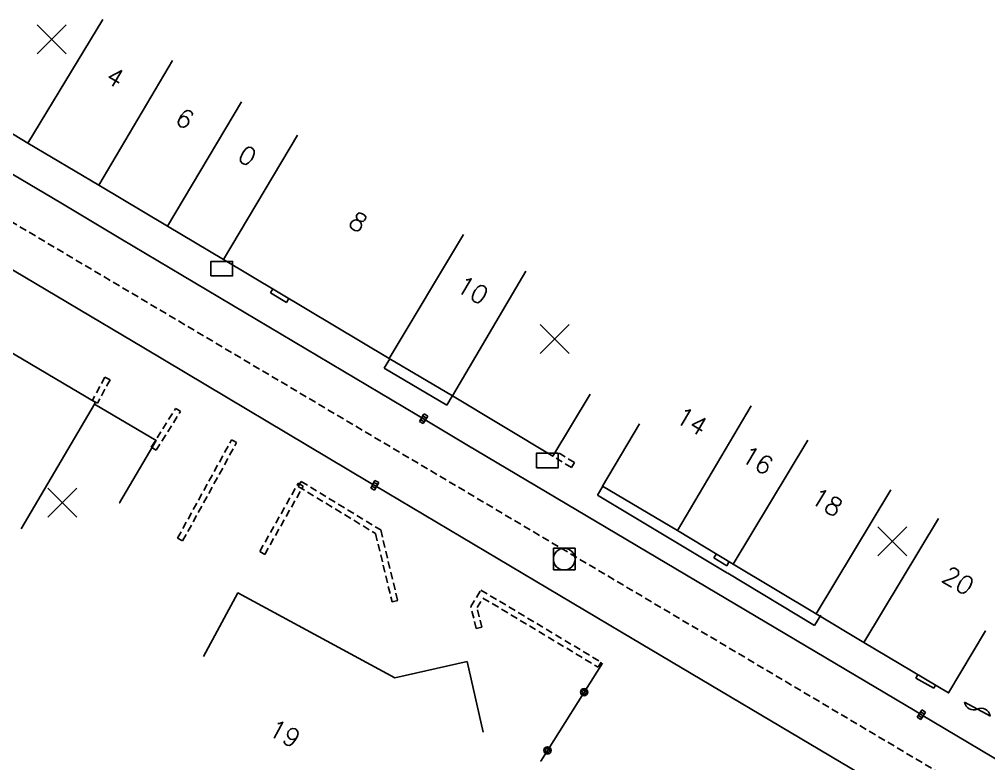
# Model space of a CAD drawing. Header units: millimetres. Extents: x 114000 to 119599, y 120000 to 124063.
# Drawn here: x 114792.5 to 114859.5, y 120358.7 to 120410.2 of the extents above; entities that cross this region are included whole.
import ezdxf
from ezdxf.enums import TextEntityAlignment as Align

# ---------------------------------------------------------------- set-up
doc = ezdxf.new("R2010")
doc.units = ezdxf.units.MM
doc.linetypes.add('DASHED', pattern=[0.75, 0.5, -0.25])
doc.layers.get('0').update_dxf_attribs({"linetype": 'CONTINUOUS'})
for name, color, linetype in [('W0001', 6, 'DASHED'), ('W0008', 7, 'CONTINUOUS'), ('W0100', 7, 'CONTINUOUS'), ('W0105', 7, 'CONTINUOUS'), ('W0112', 1, 'DASHED'), ('W0310', 3, 'CONTINUOUS'), ('W0322', 7, 'CONTINUOUS'), ('W0400', 7, 'CONTINUOUS'), ('W0420', 7, 'CONTINUOUS'), ('W0991', 7, 'CONTINUOUS'), ('W1102', 7, 'CONTINUOUS'), ('W1471', 7, 'CONTINUOUS')]:
    doc.layers.add(name, color=color, linetype=linetype)
doc.styles.get("Standard").update_dxf_attribs({"font": 'romans.shx', "width": 0.85})

# ---------------------------------------------------------------- blocks, each defined once
blk = doc.blocks.new('t991o')
at = {"color": 0, "linetype": 'Continuous'}
for p, q in [((-1, 1), (1, -1)), ((-1, -1), (1, 1))]:
    blk.add_line(p, q, dxfattribs=at)
blk = doc.blocks.new('T1471')
at = {"color": 0, "linetype": 'Continuous', "flags": 128}
blk.add_lwpolyline([(-0.75, -0.5), (-0.75, 0.5), (0.75, 0.5), (0.75, -0.5), (-0.75, -0.5)], dxfattribs=at)
blk = doc.blocks.new('T400')
for p, q in [((-0.15, 0.3), (0.15, 0.3)), ((-0.15, -0.25), (-0.15, 0.3)), ((-0.15, 0.15), (0.15, 0.15)), ((-0.15, 0), (0.15, 0)), ((0.15, 0.3), (0.15, -0.25)), ((-0.15, -0.15), (0.15, -0.15)), ((-0.15, -0.25), (-0.15, -0.3)), ((-0.15, -0.3), (0.15, -0.3)), ((0.15, -0.3), (0.15, -0.25))]:
    blk.add_line(p, q)
blk = doc.blocks.new('T420')
for p, q in [((0.75, 0.75), (-0.75, 0.75)), ((-0.75, 0.75), (-0.75, -0.75)), ((0.75, 0.75), (0.75, -0.75)), ((0.75, -0.75), (-0.75, -0.75))]:
    blk.add_line(p, q)
blk.add_ellipse((0, 0), major_axis=(-0.53, 0.53), ratio=1, start_param=3.926991, end_param=10.210176)
blk = doc.blocks.new('t322o')
at = {"color": 0, "linetype": 'Continuous'}
for radius in [0.25, 0.15]:
    blk.add_circle((0, 0), radius, dxfattribs=at)
blk = doc.blocks.new('t310o')
at = {"color": 0, "linetype": 'Continuous'}
for centre, start, end in [((-0.5, 0.375), 216.8699, 323.1304), ((0.5, -0.375), 36.8699, 143.1303)]:
    blk.add_arc(centre, 0.625, start, end, dxfattribs=at)

msp = doc.modelspace()

# ---------------------------------------------------------------- linework, layer by layer
at = {"layer": 'W0001'}
msp.add_lwpolyline([(114775.802, 120405.787), (114906.242, 120328.29), (114924.054, 120318.803)], dxfattribs=at)
at = {"layer": 'W0008'}
for points in [[(114777.176, 120408.277), (114782.376, 120405.193), (114784.317, 120404.019), (114795.394, 120397.472), (114799.538, 120395.001), (114820.002, 120382.838), (114820.461, 120382.557), (114823.457, 120380.759), (114854.416, 120362.371), (114854.851, 120362.105), (114875.981, 120349.554), (114907.833, 120330.657), (114907.927, 120330.649)], [(114774.428, 120403.297), (114780.684, 120399.588), (114781.728, 120398.987), (114801.135, 120387.465), (114816.718, 120378.151), (114817.088, 120377.954), (114834.126, 120367.815), (114851.288, 120357.634), (114851.655, 120357.39), (114874.028, 120344.109), (114885.809, 120337.098), (114886.092, 120336.92), (114909.086, 120323.236), (114921.485, 120315.867), (114922.085, 120315.523), (114926.023, 120322.083), (114925.428, 120322.439), (114910.927, 120331.146), (114907.928, 120330.648)]]:
    msp.add_lwpolyline(points, dxfattribs=at)
at = {"layer": 'W0100'}
msp.add_line((114824.567, 120360.896), (114823.468, 120365.774), dxfattribs=at)
for points in [[(114789.206, 120403.974), (114793.109, 120401.606), (114798.031, 120398.697), (114802.758, 120395.87), (114806.647, 120393.563), (114818.077, 120386.721), (114822.461, 120384.141), (114829.383, 120379.971), (114831.963, 120384.254), (114831.963, 120384.254), (114831.963, 120384.254), (114831.963, 120384.254), (114831.963, 120384.254), (114831.963, 120384.254), (114831.963, 120384.254), (114831.963, 120384.254), (114831.963, 120384.254), (114831.963, 120384.254), (114831.963, 120384.254), (114831.963, 120384.254), (114831.963, 120384.254), (114831.963, 120384.254), (114831.963, 120384.254), (114831.963, 120384.254), (114831.963, 120384.254), (114831.963, 120384.254), (114831.963, 120384.254), (114831.963, 120384.254), (114831.963, 120384.254), (114831.963, 120384.254), (114831.963, 120384.254), (114831.963, 120384.254), (114831.963, 120384.254), (114831.963, 120384.254), (114831.963, 120384.254), (114831.963, 120384.254), (114831.963, 120384.254), (114831.963, 120384.254), (114831.963, 120384.254), (114831.963, 120384.254), (114831.963, 120384.254), (114831.963, 120384.254), (114831.963, 120384.254), (114831.963, 120384.254), (114831.963, 120384.254), (114831.963, 120384.254), (114831.963, 120384.254), (114831.963, 120384.254), (114831.963, 120384.254), (114831.963, 120384.254), (114831.963, 120384.254), (114831.963, 120384.254), (114831.963, 120384.254), (114831.963, 120384.254), (114831.963, 120384.254), (114831.963, 120384.254), (114831.963, 120384.254), (114831.963, 120384.254), (114831.963, 120384.254), (114831.963, 120384.254), (114831.963, 120384.254), (114831.963, 120384.254), (114831.963, 120384.254), (114831.963, 120384.254), (114831.963, 120384.254), (114831.963, 120384.254), (114831.963, 120384.254), (114831.963, 120384.254), (114831.963, 120384.254), (114831.963, 120384.254), (114831.963, 120384.254), (114831.963, 120384.254), (114831.963, 120384.254), (114831.963, 120384.254), (114831.963, 120384.254), (114831.963, 120384.254), (114831.963, 120384.254), (114831.963, 120384.254), (114831.963, 120384.254), (114831.963, 120384.254), (114831.963, 120384.254), (114831.963, 120384.254), (114831.963, 120384.254), (114831.963, 120384.254), (114831.963, 120384.254), (114831.963, 120384.254), (114831.963, 120384.254), (114831.963, 120384.254), (114831.963, 120384.254), (114831.963, 120384.254), (114831.963, 120384.254), (114831.963, 120384.254), (114831.963, 120384.254), (114831.963, 120384.254), (114831.963, 120384.254), (114831.963, 120384.254), (114831.963, 120384.254), (114831.963, 120384.254), (114831.963, 120384.254), (114831.963, 120384.254), (114831.963, 120384.254), (114831.963, 120384.254), (114831.963, 120384.254), (114831.963, 120384.254), (114831.963, 120384.254), (114831.963, 120384.254), (114831.963, 120384.254), (114831.963, 120384.254), (114831.963, 120384.254), (114831.963, 120384.254), (114831.963, 120384.254), (114831.963, 120384.254), (114831.963, 120384.254), (114831.963, 120384.254), (114831.963, 120384.254), (114831.963, 120384.254), (114831.963, 120384.254), (114831.963, 120384.254), (114831.963, 120384.254)], [(114791.083, 120387.655), (114797.775, 120383.706), (114797.73, 120383.57), (114801.995, 120381.051), (114799.452, 120376.746), (114799.452, 120376.746), (114799.452, 120376.746), (114799.452, 120376.746), (114799.452, 120376.746), (114799.452, 120376.746), (114799.452, 120376.746), (114799.452, 120376.746), (114799.452, 120376.746), (114799.452, 120376.746), (114799.452, 120376.746), (114799.452, 120376.746), (114799.452, 120376.746), (114799.452, 120376.746), (114799.452, 120376.746), (114799.452, 120376.746), (114799.452, 120376.746), (114799.452, 120376.746), (114799.452, 120376.746), (114799.452, 120376.746), (114799.452, 120376.746), (114799.452, 120376.746), (114799.452, 120376.746), (114799.452, 120376.746), (114799.452, 120376.746), (114799.452, 120376.746), (114799.452, 120376.746), (114799.452, 120376.746), (114799.452, 120376.746), (114799.452, 120376.746), (114799.452, 120376.746), (114799.452, 120376.746), (114799.452, 120376.746), (114799.452, 120376.746), (114799.452, 120376.746), (114799.452, 120376.746), (114799.452, 120376.746), (114799.452, 120376.746), (114799.452, 120376.746), (114799.452, 120376.746), (114799.452, 120376.746), (114799.452, 120376.746), (114799.452, 120376.746), (114799.452, 120376.746), (114799.452, 120376.746), (114799.452, 120376.746), (114799.452, 120376.746), (114799.452, 120376.746), (114799.452, 120376.746), (114799.452, 120376.746), (114799.452, 120376.746), (114799.452, 120376.746), (114799.452, 120376.746), (114799.452, 120376.746), (114799.452, 120376.746), (114799.452, 120376.746), (114799.452, 120376.746), (114799.452, 120376.746), (114799.452, 120376.746), (114799.452, 120376.746), (114799.452, 120376.746), (114799.452, 120376.746), (114799.452, 120376.746), (114799.452, 120376.746), (114799.452, 120376.746), (114799.452, 120376.746), (114799.452, 120376.746), (114799.452, 120376.746), (114799.452, 120376.746), (114799.452, 120376.746), (114799.452, 120376.746), (114799.452, 120376.746), (114799.452, 120376.746), (114799.452, 120376.746), (114799.452, 120376.746), (114799.452, 120376.746), (114799.452, 120376.746), (114799.452, 120376.746), (114799.452, 120376.746), (114799.452, 120376.746), (114799.452, 120376.746), (114799.452, 120376.746), (114799.452, 120376.746), (114799.452, 120376.746), (114799.452, 120376.746), (114799.452, 120376.746), (114799.452, 120376.746), (114799.452, 120376.746), (114799.452, 120376.746), (114799.452, 120376.746), (114799.452, 120376.746), (114799.452, 120376.746), (114799.452, 120376.746), (114799.452, 120376.746), (114799.452, 120376.746), (114799.452, 120376.746), (114799.452, 120376.746), (114799.452, 120376.746), (114799.452, 120376.746), (114799.452, 120376.746), (114799.452, 120376.746), (114799.452, 120376.746), (114799.452, 120376.746), (114799.452, 120376.746), (114799.452, 120376.746), (114799.452, 120376.746), (114799.452, 120376.746), (114799.452, 120376.746), (114799.452, 120376.746), (114799.452, 120376.746), (114799.452, 120376.746), (114799.452, 120376.746)], [(114835.372, 120382.206), (114832.824, 120377.904), (114837.995, 120374.841), (114841.856, 120372.52), (114847.592, 120369.079), (114850.879, 120367.102), (114856.725, 120363.614), (114859.287, 120367.908), (114859.287, 120367.908), (114859.287, 120367.908), (114859.287, 120367.908), (114859.287, 120367.908), (114859.287, 120367.908), (114859.287, 120367.908), (114859.287, 120367.908), (114859.287, 120367.908), (114859.287, 120367.908), (114859.287, 120367.908), (114859.287, 120367.908), (114859.287, 120367.908), (114859.287, 120367.908), (114859.287, 120367.908), (114859.287, 120367.908), (114859.287, 120367.908), (114859.287, 120367.908), (114859.287, 120367.908), (114859.287, 120367.908), (114859.287, 120367.908), (114859.287, 120367.908), (114859.287, 120367.908), (114859.287, 120367.908), (114859.287, 120367.908), (114859.287, 120367.908), (114859.287, 120367.908), (114859.287, 120367.908), (114859.287, 120367.908), (114859.287, 120367.908), (114859.287, 120367.908), (114859.287, 120367.908), (114859.287, 120367.908), (114859.287, 120367.908), (114859.287, 120367.908), (114859.287, 120367.908), (114859.287, 120367.908), (114859.287, 120367.908), (114859.287, 120367.908), (114859.287, 120367.908), (114859.287, 120367.908), (114859.287, 120367.908), (114859.287, 120367.908), (114859.287, 120367.908), (114859.287, 120367.908), (114859.287, 120367.908), (114859.287, 120367.908), (114859.287, 120367.908), (114859.287, 120367.908), (114859.287, 120367.908), (114859.287, 120367.908), (114859.287, 120367.908), (114859.287, 120367.908), (114859.287, 120367.908), (114859.287, 120367.908), (114859.287, 120367.908), (114859.287, 120367.908), (114859.287, 120367.908), (114859.287, 120367.908), (114859.287, 120367.908), (114859.287, 120367.908), (114859.287, 120367.908), (114859.287, 120367.908), (114859.287, 120367.908), (114859.287, 120367.908), (114859.287, 120367.908), (114859.287, 120367.908), (114859.287, 120367.908), (114859.287, 120367.908), (114859.287, 120367.908), (114859.287, 120367.908), (114859.287, 120367.908), (114859.287, 120367.908), (114859.287, 120367.908), (114859.287, 120367.908), (114859.287, 120367.908), (114859.287, 120367.908), (114859.287, 120367.908), (114859.287, 120367.908), (114859.287, 120367.908), (114859.287, 120367.908), (114859.287, 120367.908), (114859.287, 120367.908), (114859.287, 120367.908), (114859.287, 120367.908), (114859.287, 120367.908), (114859.287, 120367.908), (114859.287, 120367.908), (114859.287, 120367.908), (114859.287, 120367.908), (114859.287, 120367.908), (114859.287, 120367.908), (114859.287, 120367.908), (114859.287, 120367.908), (114859.287, 120367.908), (114859.287, 120367.908), (114859.287, 120367.908), (114859.287, 120367.908), (114859.287, 120367.908), (114859.287, 120367.908), (114859.287, 120367.908), (114859.287, 120367.908), (114859.287, 120367.908), (114859.287, 120367.908), (114859.287, 120367.908), (114859.287, 120367.908), (114859.287, 120367.908), (114859.287, 120367.908), (114859.287, 120367.908), (114859.287, 120367.908), (114859.287, 120367.908), (114859.287, 120367.908), (114859.287, 120367.908)], [(114805.247, 120366.132), (114807.633, 120370.527), (114818.463, 120364.646), (114823.468, 120365.774)]]:
    msp.add_lwpolyline(points, dxfattribs=at)
at = {"layer": 'W0105'}
for p, q in [((114810.051, 120391.525), (114809.892, 120391.259)), ((114810.995, 120390.6), (114809.892, 120391.259)), ((114811.154, 120390.865), (114810.995, 120390.6)), ((114818.12, 120386.695), (114817.738, 120386.057)), ((114817.738, 120386.057), (114822.063, 120383.504)), ((114822.429, 120384.116), (114822.063, 120383.504)), ((114832.846, 120377.891), (114832.477, 120377.267)), ((114841.446, 120371.893), (114832.477, 120377.267)), ((114840.692, 120373.22), (114840.523, 120372.939)), ((114841.401, 120372.401), (114840.523, 120372.939)), ((114841.574, 120372.689), (114841.401, 120372.401)), ((114841.471, 120371.885), (114847.475, 120368.269)), ((114847.894, 120368.977), (114847.475, 120368.269)), ((114854.612, 120364.875), (114854.466, 120364.631)), ((114855.7, 120363.938), (114854.466, 120364.631)), ((114855.827, 120364.15), (114855.7, 120363.938))]:
    msp.add_line(p, q, dxfattribs=at)
at = {"layer": 'W0112'}
for points in [[(114798.443, 120385.443), (114797.575, 120383.826), (114797.751, 120383.732), (114797.751, 120383.732), (114797.751, 120383.732), (114797.751, 120383.732), (114797.751, 120383.732), (114797.751, 120383.732), (114797.751, 120383.732), (114797.751, 120383.732), (114797.751, 120383.732), (114797.751, 120383.732), (114797.751, 120383.732), (114797.751, 120383.732), (114797.751, 120383.732), (114797.751, 120383.732), (114797.751, 120383.732), (114797.751, 120383.732), (114797.751, 120383.732), (114797.751, 120383.732), (114797.751, 120383.732), (114797.751, 120383.732), (114797.751, 120383.732), (114797.751, 120383.732), (114797.751, 120383.732), (114797.751, 120383.732), (114797.751, 120383.732), (114797.751, 120383.732), (114797.751, 120383.732), (114797.751, 120383.732), (114797.751, 120383.732), (114797.751, 120383.732), (114797.751, 120383.732), (114797.751, 120383.732), (114797.751, 120383.732), (114797.751, 120383.732), (114797.751, 120383.732), (114797.751, 120383.732), (114797.751, 120383.732), (114797.751, 120383.732), (114797.751, 120383.732), (114797.751, 120383.732), (114797.751, 120383.732), (114797.751, 120383.732), (114797.751, 120383.732), (114797.751, 120383.732), (114797.751, 120383.732), (114797.751, 120383.732), (114797.751, 120383.732), (114797.751, 120383.732), (114797.751, 120383.732), (114797.751, 120383.732), (114797.751, 120383.732), (114797.751, 120383.732), (114797.751, 120383.732), (114797.751, 120383.732), (114797.751, 120383.732), (114797.751, 120383.732), (114797.751, 120383.732), (114797.751, 120383.732), (114797.751, 120383.732), (114797.751, 120383.732), (114797.751, 120383.732), (114797.751, 120383.732), (114797.751, 120383.732), (114797.751, 120383.732), (114797.751, 120383.732), (114797.751, 120383.732), (114797.751, 120383.732), (114797.751, 120383.732), (114797.751, 120383.732), (114797.751, 120383.732), (114797.751, 120383.732), (114797.751, 120383.732), (114797.751, 120383.732), (114797.751, 120383.732), (114797.751, 120383.732), (114797.751, 120383.732), (114797.751, 120383.732), (114797.751, 120383.732), (114797.751, 120383.732), (114797.751, 120383.732), (114797.751, 120383.732), (114797.751, 120383.732), (114797.751, 120383.732), (114797.751, 120383.732), (114797.751, 120383.732), (114797.751, 120383.732), (114797.751, 120383.732), (114797.751, 120383.732), (114797.751, 120383.732), (114797.751, 120383.732), (114797.751, 120383.732), (114797.751, 120383.732), (114797.751, 120383.732), (114797.751, 120383.732), (114797.751, 120383.732), (114797.751, 120383.732), (114797.751, 120383.732), (114797.751, 120383.732), (114797.751, 120383.732), (114797.751, 120383.732), (114797.751, 120383.732), (114797.751, 120383.732), (114797.751, 120383.732), (114797.751, 120383.732), (114797.751, 120383.732), (114797.751, 120383.732), (114797.751, 120383.732), (114797.751, 120383.732), (114797.751, 120383.732), (114797.751, 120383.732), (114797.751, 120383.732), (114797.751, 120383.732), (114797.751, 120383.732), (114797.751, 120383.732), (114797.751, 120383.732), (114797.751, 120383.732), (114797.751, 120383.732), (114797.751, 120383.732)], [(114798.443, 120385.443), (114798.795, 120385.254), (114797.928, 120383.637), (114797.751, 120383.732), (114797.751, 120383.732), (114797.751, 120383.732), (114797.751, 120383.732), (114797.751, 120383.732), (114797.751, 120383.732), (114797.751, 120383.732), (114797.751, 120383.732), (114797.751, 120383.732), (114797.751, 120383.732), (114797.751, 120383.732), (114797.751, 120383.732), (114797.751, 120383.732), (114797.751, 120383.732), (114797.751, 120383.732), (114797.751, 120383.732), (114797.751, 120383.732), (114797.751, 120383.732), (114797.751, 120383.732), (114797.751, 120383.732), (114797.751, 120383.732), (114797.751, 120383.732), (114797.751, 120383.732), (114797.751, 120383.732), (114797.751, 120383.732), (114797.751, 120383.732), (114797.751, 120383.732), (114797.751, 120383.732), (114797.751, 120383.732), (114797.751, 120383.732), (114797.751, 120383.732), (114797.751, 120383.732), (114797.751, 120383.732), (114797.751, 120383.732), (114797.751, 120383.732), (114797.751, 120383.732), (114797.751, 120383.732), (114797.751, 120383.732), (114797.751, 120383.732), (114797.751, 120383.732), (114797.751, 120383.732), (114797.751, 120383.732), (114797.751, 120383.732), (114797.751, 120383.732), (114797.751, 120383.732), (114797.751, 120383.732), (114797.751, 120383.732), (114797.751, 120383.732), (114797.751, 120383.732), (114797.751, 120383.732), (114797.751, 120383.732), (114797.751, 120383.732), (114797.751, 120383.732), (114797.751, 120383.732), (114797.751, 120383.732), (114797.751, 120383.732), (114797.751, 120383.732), (114797.751, 120383.732), (114797.751, 120383.732), (114797.751, 120383.732), (114797.751, 120383.732), (114797.751, 120383.732), (114797.751, 120383.732), (114797.751, 120383.732), (114797.751, 120383.732), (114797.751, 120383.732), (114797.751, 120383.732), (114797.751, 120383.732), (114797.751, 120383.732), (114797.751, 120383.732), (114797.751, 120383.732), (114797.751, 120383.732), (114797.751, 120383.732), (114797.751, 120383.732), (114797.751, 120383.732), (114797.751, 120383.732), (114797.751, 120383.732), (114797.751, 120383.732), (114797.751, 120383.732), (114797.751, 120383.732), (114797.751, 120383.732), (114797.751, 120383.732), (114797.751, 120383.732), (114797.751, 120383.732), (114797.751, 120383.732), (114797.751, 120383.732), (114797.751, 120383.732), (114797.751, 120383.732), (114797.751, 120383.732), (114797.751, 120383.732), (114797.751, 120383.732), (114797.751, 120383.732), (114797.751, 120383.732), (114797.751, 120383.732), (114797.751, 120383.732), (114797.751, 120383.732), (114797.751, 120383.732), (114797.751, 120383.732), (114797.751, 120383.732), (114797.751, 120383.732), (114797.751, 120383.732), (114797.751, 120383.732), (114797.751, 120383.732), (114797.751, 120383.732), (114797.751, 120383.732), (114797.751, 120383.732), (114797.751, 120383.732), (114797.751, 120383.732), (114797.751, 120383.732), (114797.751, 120383.732), (114797.751, 120383.732), (114797.751, 120383.732), (114797.751, 120383.732), (114797.751, 120383.732), (114797.751, 120383.732), (114797.751, 120383.732), (114797.751, 120383.732)], [(114801.982, 120380.381), (114801.644, 120380.594), (114803.33, 120383.275), (114803.5, 120383.168), (114803.5, 120383.168), (114803.5, 120383.168), (114803.5, 120383.168), (114803.5, 120383.168), (114803.5, 120383.168), (114803.5, 120383.168), (114803.5, 120383.168), (114803.5, 120383.168), (114803.5, 120383.168), (114803.5, 120383.168), (114803.5, 120383.168), (114803.5, 120383.168), (114803.5, 120383.168), (114803.5, 120383.168), (114803.5, 120383.168), (114803.5, 120383.168), (114803.5, 120383.168), (114803.5, 120383.168), (114803.5, 120383.168), (114803.5, 120383.168), (114803.5, 120383.168), (114803.5, 120383.168), (114803.5, 120383.168), (114803.5, 120383.168), (114803.5, 120383.168), (114803.5, 120383.168), (114803.5, 120383.168), (114803.5, 120383.168), (114803.5, 120383.168), (114803.5, 120383.168), (114803.5, 120383.168), (114803.5, 120383.168), (114803.5, 120383.168), (114803.5, 120383.168), (114803.5, 120383.168), (114803.5, 120383.168), (114803.5, 120383.168), (114803.5, 120383.168), (114803.5, 120383.168), (114803.5, 120383.168), (114803.5, 120383.168), (114803.5, 120383.168), (114803.5, 120383.168), (114803.5, 120383.168), (114803.5, 120383.168), (114803.5, 120383.168), (114803.5, 120383.168), (114803.5, 120383.168), (114803.5, 120383.168), (114803.5, 120383.168), (114803.5, 120383.168), (114803.5, 120383.168), (114803.5, 120383.168), (114803.5, 120383.168), (114803.5, 120383.168), (114803.5, 120383.168), (114803.5, 120383.168), (114803.5, 120383.168), (114803.5, 120383.168), (114803.5, 120383.168), (114803.5, 120383.168), (114803.5, 120383.168), (114803.5, 120383.168), (114803.5, 120383.168), (114803.5, 120383.168), (114803.5, 120383.168), (114803.5, 120383.168), (114803.5, 120383.168), (114803.5, 120383.168), (114803.5, 120383.168), (114803.5, 120383.168), (114803.5, 120383.168), (114803.5, 120383.168), (114803.5, 120383.168), (114803.5, 120383.168), (114803.5, 120383.168), (114803.5, 120383.168), (114803.5, 120383.168), (114803.5, 120383.168), (114803.5, 120383.168), (114803.5, 120383.168), (114803.5, 120383.168), (114803.5, 120383.168), (114803.5, 120383.168), (114803.5, 120383.168), (114803.5, 120383.168), (114803.5, 120383.168), (114803.5, 120383.168), (114803.5, 120383.168), (114803.5, 120383.168), (114803.5, 120383.168), (114803.5, 120383.168), (114803.5, 120383.168), (114803.5, 120383.168), (114803.5, 120383.168), (114803.5, 120383.168), (114803.5, 120383.168), (114803.5, 120383.168), (114803.5, 120383.168), (114803.5, 120383.168), (114803.5, 120383.168), (114803.5, 120383.168), (114803.5, 120383.168), (114803.5, 120383.168), (114803.5, 120383.168), (114803.5, 120383.168), (114803.5, 120383.168), (114803.5, 120383.168), (114803.5, 120383.168), (114803.5, 120383.168), (114803.5, 120383.168), (114803.5, 120383.168), (114803.5, 120383.168), (114803.5, 120383.168), (114803.5, 120383.168), (114803.5, 120383.168)], [(114801.982, 120380.381), (114803.669, 120383.062), (114803.5, 120383.168), (114803.5, 120383.168), (114803.5, 120383.168), (114803.5, 120383.168), (114803.5, 120383.168), (114803.5, 120383.168), (114803.5, 120383.168), (114803.5, 120383.168), (114803.5, 120383.168), (114803.5, 120383.168), (114803.5, 120383.168), (114803.5, 120383.168), (114803.5, 120383.168), (114803.5, 120383.168), (114803.5, 120383.168), (114803.5, 120383.168), (114803.5, 120383.168), (114803.5, 120383.168), (114803.5, 120383.168), (114803.5, 120383.168), (114803.5, 120383.168), (114803.5, 120383.168), (114803.5, 120383.168), (114803.5, 120383.168), (114803.5, 120383.168), (114803.5, 120383.168), (114803.5, 120383.168), (114803.5, 120383.168), (114803.5, 120383.168), (114803.5, 120383.168), (114803.5, 120383.168), (114803.5, 120383.168), (114803.5, 120383.168), (114803.5, 120383.168), (114803.5, 120383.168), (114803.5, 120383.168), (114803.5, 120383.168), (114803.5, 120383.168), (114803.5, 120383.168), (114803.5, 120383.168), (114803.5, 120383.168), (114803.5, 120383.168), (114803.5, 120383.168), (114803.5, 120383.168), (114803.5, 120383.168), (114803.5, 120383.168), (114803.5, 120383.168), (114803.5, 120383.168), (114803.5, 120383.168), (114803.5, 120383.168), (114803.5, 120383.168), (114803.5, 120383.168), (114803.5, 120383.168), (114803.5, 120383.168), (114803.5, 120383.168), (114803.5, 120383.168), (114803.5, 120383.168), (114803.5, 120383.168), (114803.5, 120383.168), (114803.5, 120383.168), (114803.5, 120383.168), (114803.5, 120383.168), (114803.5, 120383.168), (114803.5, 120383.168), (114803.5, 120383.168), (114803.5, 120383.168), (114803.5, 120383.168), (114803.5, 120383.168), (114803.5, 120383.168), (114803.5, 120383.168), (114803.5, 120383.168), (114803.5, 120383.168), (114803.5, 120383.168), (114803.5, 120383.168), (114803.5, 120383.168), (114803.5, 120383.168), (114803.5, 120383.168), (114803.5, 120383.168), (114803.5, 120383.168), (114803.5, 120383.168), (114803.5, 120383.168), (114803.5, 120383.168), (114803.5, 120383.168), (114803.5, 120383.168), (114803.5, 120383.168), (114803.5, 120383.168), (114803.5, 120383.168), (114803.5, 120383.168), (114803.5, 120383.168), (114803.5, 120383.168), (114803.5, 120383.168), (114803.5, 120383.168), (114803.5, 120383.168), (114803.5, 120383.168), (114803.5, 120383.168), (114803.5, 120383.168), (114803.5, 120383.168), (114803.5, 120383.168), (114803.5, 120383.168), (114803.5, 120383.168), (114803.5, 120383.168), (114803.5, 120383.168), (114803.5, 120383.168), (114803.5, 120383.168), (114803.5, 120383.168), (114803.5, 120383.168), (114803.5, 120383.168), (114803.5, 120383.168), (114803.5, 120383.168), (114803.5, 120383.168), (114803.5, 120383.168), (114803.5, 120383.168), (114803.5, 120383.168), (114803.5, 120383.168), (114803.5, 120383.168), (114803.5, 120383.168), (114803.5, 120383.168), (114803.5, 120383.168)], [(114803.814, 120374.114), (114803.464, 120374.307), (114807.194, 120381.103), (114807.37, 120381.007), (114807.37, 120381.007), (114807.37, 120381.007), (114807.37, 120381.007), (114807.37, 120381.007), (114807.37, 120381.007), (114807.37, 120381.007), (114807.37, 120381.007), (114807.37, 120381.007), (114807.37, 120381.007), (114807.37, 120381.007), (114807.37, 120381.007), (114807.37, 120381.007), (114807.37, 120381.007), (114807.37, 120381.007), (114807.37, 120381.007), (114807.37, 120381.007), (114807.37, 120381.007), (114807.37, 120381.007), (114807.37, 120381.007), (114807.37, 120381.007), (114807.37, 120381.007), (114807.37, 120381.007), (114807.37, 120381.007), (114807.37, 120381.007), (114807.37, 120381.007), (114807.37, 120381.007), (114807.37, 120381.007), (114807.37, 120381.007), (114807.37, 120381.007), (114807.37, 120381.007), (114807.37, 120381.007), (114807.37, 120381.007), (114807.37, 120381.007), (114807.37, 120381.007), (114807.37, 120381.007), (114807.37, 120381.007), (114807.37, 120381.007), (114807.37, 120381.007), (114807.37, 120381.007), (114807.37, 120381.007), (114807.37, 120381.007), (114807.37, 120381.007), (114807.37, 120381.007), (114807.37, 120381.007), (114807.37, 120381.007), (114807.37, 120381.007), (114807.37, 120381.007), (114807.37, 120381.007), (114807.37, 120381.007), (114807.37, 120381.007), (114807.37, 120381.007), (114807.37, 120381.007), (114807.37, 120381.007), (114807.37, 120381.007), (114807.37, 120381.007), (114807.37, 120381.007), (114807.37, 120381.007), (114807.37, 120381.007), (114807.37, 120381.007), (114807.37, 120381.007), (114807.37, 120381.007), (114807.37, 120381.007), (114807.37, 120381.007), (114807.37, 120381.007), (114807.37, 120381.007), (114807.37, 120381.007), (114807.37, 120381.007), (114807.37, 120381.007), (114807.37, 120381.007), (114807.37, 120381.007), (114807.37, 120381.007), (114807.37, 120381.007), (114807.37, 120381.007), (114807.37, 120381.007), (114807.37, 120381.007), (114807.37, 120381.007), (114807.37, 120381.007), (114807.37, 120381.007), (114807.37, 120381.007), (114807.37, 120381.007), (114807.37, 120381.007), (114807.37, 120381.007), (114807.37, 120381.007), (114807.37, 120381.007), (114807.37, 120381.007), (114807.37, 120381.007), (114807.37, 120381.007), (114807.37, 120381.007), (114807.37, 120381.007), (114807.37, 120381.007), (114807.37, 120381.007), (114807.37, 120381.007), (114807.37, 120381.007), (114807.37, 120381.007), (114807.37, 120381.007), (114807.37, 120381.007), (114807.37, 120381.007), (114807.37, 120381.007), (114807.37, 120381.007), (114807.37, 120381.007), (114807.37, 120381.007), (114807.37, 120381.007), (114807.37, 120381.007), (114807.37, 120381.007), (114807.37, 120381.007), (114807.37, 120381.007), (114807.37, 120381.007), (114807.37, 120381.007), (114807.37, 120381.007), (114807.37, 120381.007), (114807.37, 120381.007), (114807.37, 120381.007), (114807.37, 120381.007), (114807.37, 120381.007), (114807.37, 120381.007), (114807.37, 120381.007)], [(114803.814, 120374.114), (114807.545, 120380.911), (114807.37, 120381.007), (114807.37, 120381.007), (114807.37, 120381.007), (114807.37, 120381.007), (114807.37, 120381.007), (114807.37, 120381.007), (114807.37, 120381.007), (114807.37, 120381.007), (114807.37, 120381.007), (114807.37, 120381.007), (114807.37, 120381.007), (114807.37, 120381.007), (114807.37, 120381.007), (114807.37, 120381.007), (114807.37, 120381.007), (114807.37, 120381.007), (114807.37, 120381.007), (114807.37, 120381.007), (114807.37, 120381.007), (114807.37, 120381.007), (114807.37, 120381.007), (114807.37, 120381.007), (114807.37, 120381.007), (114807.37, 120381.007), (114807.37, 120381.007), (114807.37, 120381.007), (114807.37, 120381.007), (114807.37, 120381.007), (114807.37, 120381.007), (114807.37, 120381.007), (114807.37, 120381.007), (114807.37, 120381.007), (114807.37, 120381.007), (114807.37, 120381.007), (114807.37, 120381.007), (114807.37, 120381.007), (114807.37, 120381.007), (114807.37, 120381.007), (114807.37, 120381.007), (114807.37, 120381.007), (114807.37, 120381.007), (114807.37, 120381.007), (114807.37, 120381.007), (114807.37, 120381.007), (114807.37, 120381.007), (114807.37, 120381.007), (114807.37, 120381.007), (114807.37, 120381.007), (114807.37, 120381.007), (114807.37, 120381.007), (114807.37, 120381.007), (114807.37, 120381.007), (114807.37, 120381.007), (114807.37, 120381.007), (114807.37, 120381.007), (114807.37, 120381.007), (114807.37, 120381.007), (114807.37, 120381.007), (114807.37, 120381.007), (114807.37, 120381.007), (114807.37, 120381.007), (114807.37, 120381.007), (114807.37, 120381.007), (114807.37, 120381.007), (114807.37, 120381.007), (114807.37, 120381.007), (114807.37, 120381.007), (114807.37, 120381.007), (114807.37, 120381.007), (114807.37, 120381.007), (114807.37, 120381.007), (114807.37, 120381.007), (114807.37, 120381.007), (114807.37, 120381.007), (114807.37, 120381.007), (114807.37, 120381.007), (114807.37, 120381.007), (114807.37, 120381.007), (114807.37, 120381.007), (114807.37, 120381.007), (114807.37, 120381.007), (114807.37, 120381.007), (114807.37, 120381.007), (114807.37, 120381.007), (114807.37, 120381.007), (114807.37, 120381.007), (114807.37, 120381.007), (114807.37, 120381.007), (114807.37, 120381.007), (114807.37, 120381.007), (114807.37, 120381.007), (114807.37, 120381.007), (114807.37, 120381.007), (114807.37, 120381.007), (114807.37, 120381.007), (114807.37, 120381.007), (114807.37, 120381.007), (114807.37, 120381.007), (114807.37, 120381.007), (114807.37, 120381.007), (114807.37, 120381.007), (114807.37, 120381.007), (114807.37, 120381.007), (114807.37, 120381.007), (114807.37, 120381.007), (114807.37, 120381.007), (114807.37, 120381.007), (114807.37, 120381.007), (114807.37, 120381.007), (114807.37, 120381.007), (114807.37, 120381.007), (114807.37, 120381.007), (114807.37, 120381.007), (114807.37, 120381.007), (114807.37, 120381.007), (114807.37, 120381.007), (114807.37, 120381.007), (114807.37, 120381.007)], [(114830.675, 120379.184), (114830.883, 120379.525), (114829.593, 120380.312), (114829.385, 120379.971), (114829.385, 120379.971), (114829.385, 120379.971), (114829.385, 120379.971), (114829.385, 120379.971), (114829.385, 120379.971), (114829.385, 120379.971), (114829.385, 120379.971), (114829.385, 120379.971), (114829.385, 120379.971), (114829.385, 120379.971), (114829.385, 120379.971), (114829.385, 120379.971), (114829.385, 120379.971), (114829.385, 120379.971), (114829.385, 120379.971), (114829.385, 120379.971), (114829.385, 120379.971), (114829.385, 120379.971), (114829.385, 120379.971), (114829.385, 120379.971), (114829.385, 120379.971), (114829.385, 120379.971), (114829.385, 120379.971), (114829.385, 120379.971), (114829.385, 120379.971), (114829.385, 120379.971), (114829.385, 120379.971), (114829.385, 120379.971), (114829.385, 120379.971), (114829.385, 120379.971), (114829.385, 120379.971), (114829.385, 120379.971), (114829.385, 120379.971), (114829.385, 120379.971), (114829.385, 120379.971), (114829.385, 120379.971), (114829.385, 120379.971), (114829.385, 120379.971), (114829.385, 120379.971), (114829.385, 120379.971), (114829.385, 120379.971), (114829.385, 120379.971), (114829.385, 120379.971), (114829.385, 120379.971), (114829.385, 120379.971), (114829.385, 120379.971), (114829.385, 120379.971), (114829.385, 120379.971), (114829.385, 120379.971), (114829.385, 120379.971), (114829.385, 120379.971), (114829.385, 120379.971), (114829.385, 120379.971), (114829.385, 120379.971), (114829.385, 120379.971), (114829.385, 120379.971), (114829.385, 120379.971), (114829.385, 120379.971), (114829.385, 120379.971), (114829.385, 120379.971), (114829.385, 120379.971), (114829.385, 120379.971), (114829.385, 120379.971), (114829.385, 120379.971), (114829.385, 120379.971), (114829.385, 120379.971), (114829.385, 120379.971), (114829.385, 120379.971), (114829.385, 120379.971), (114829.385, 120379.971), (114829.385, 120379.971), (114829.385, 120379.971), (114829.385, 120379.971), (114829.385, 120379.971), (114829.385, 120379.971), (114829.385, 120379.971), (114829.385, 120379.971), (114829.385, 120379.971), (114829.385, 120379.971), (114829.385, 120379.971), (114829.385, 120379.971), (114829.385, 120379.971), (114829.385, 120379.971), (114829.385, 120379.971), (114829.385, 120379.971), (114829.385, 120379.971), (114829.385, 120379.971), (114829.385, 120379.971), (114829.385, 120379.971), (114829.385, 120379.971), (114829.385, 120379.971), (114829.385, 120379.971), (114829.385, 120379.971), (114829.385, 120379.971), (114829.385, 120379.971), (114829.385, 120379.971), (114829.385, 120379.971), (114829.385, 120379.971), (114829.385, 120379.971), (114829.385, 120379.971), (114829.385, 120379.971), (114829.385, 120379.971), (114829.385, 120379.971), (114829.385, 120379.971), (114829.385, 120379.971), (114829.385, 120379.971), (114829.385, 120379.971), (114829.385, 120379.971), (114829.385, 120379.971), (114829.385, 120379.971), (114829.385, 120379.971), (114829.385, 120379.971), (114829.385, 120379.971), (114829.385, 120379.971), (114829.385, 120379.971), (114829.385, 120379.971)], [(114830.675, 120379.184), (114829.385, 120379.971), (114829.385, 120379.971), (114829.385, 120379.971), (114829.385, 120379.971), (114829.385, 120379.971), (114829.385, 120379.971), (114829.385, 120379.971), (114829.385, 120379.971), (114829.385, 120379.971), (114829.385, 120379.971), (114829.385, 120379.971), (114829.385, 120379.971), (114829.385, 120379.971), (114829.385, 120379.971), (114829.385, 120379.971), (114829.385, 120379.971), (114829.385, 120379.971), (114829.385, 120379.971), (114829.385, 120379.971), (114829.385, 120379.971), (114829.385, 120379.971), (114829.385, 120379.971), (114829.385, 120379.971), (114829.385, 120379.971), (114829.385, 120379.971), (114829.385, 120379.971), (114829.385, 120379.971), (114829.385, 120379.971), (114829.385, 120379.971), (114829.385, 120379.971), (114829.385, 120379.971), (114829.385, 120379.971), (114829.385, 120379.971), (114829.385, 120379.971), (114829.385, 120379.971), (114829.385, 120379.971), (114829.385, 120379.971), (114829.385, 120379.971), (114829.385, 120379.971), (114829.385, 120379.971), (114829.385, 120379.971), (114829.385, 120379.971), (114829.385, 120379.971), (114829.385, 120379.971), (114829.385, 120379.971), (114829.385, 120379.971), (114829.385, 120379.971), (114829.385, 120379.971), (114829.385, 120379.971), (114829.385, 120379.971), (114829.385, 120379.971), (114829.385, 120379.971), (114829.385, 120379.971), (114829.385, 120379.971), (114829.385, 120379.971), (114829.385, 120379.971), (114829.385, 120379.971), (114829.385, 120379.971), (114829.385, 120379.971), (114829.385, 120379.971), (114829.385, 120379.971), (114829.385, 120379.971), (114829.385, 120379.971), (114829.385, 120379.971), (114829.385, 120379.971), (114829.385, 120379.971), (114829.385, 120379.971), (114829.385, 120379.971), (114829.385, 120379.971), (114829.385, 120379.971), (114829.385, 120379.971), (114829.385, 120379.971), (114829.385, 120379.971), (114829.385, 120379.971), (114829.385, 120379.971), (114829.385, 120379.971), (114829.385, 120379.971), (114829.385, 120379.971), (114829.385, 120379.971), (114829.385, 120379.971), (114829.385, 120379.971), (114829.385, 120379.971), (114829.385, 120379.971), (114829.385, 120379.971), (114829.385, 120379.971), (114829.385, 120379.971), (114829.385, 120379.971), (114829.385, 120379.971), (114829.385, 120379.971), (114829.385, 120379.971), (114829.385, 120379.971), (114829.385, 120379.971), (114829.385, 120379.971), (114829.385, 120379.971), (114829.385, 120379.971), (114829.385, 120379.971), (114829.385, 120379.971), (114829.385, 120379.971), (114829.385, 120379.971), (114829.385, 120379.971), (114829.385, 120379.971), (114829.385, 120379.971), (114829.385, 120379.971), (114829.385, 120379.971), (114829.385, 120379.971), (114829.385, 120379.971), (114829.385, 120379.971), (114829.385, 120379.971), (114829.385, 120379.971), (114829.385, 120379.971), (114829.385, 120379.971), (114829.385, 120379.971), (114829.385, 120379.971), (114829.385, 120379.971), (114829.385, 120379.971), (114829.385, 120379.971), (114829.385, 120379.971), (114829.385, 120379.971), (114829.385, 120379.971)], [(114809.486, 120373.184), (114809.137, 120373.381), (114811.799, 120378.101), (114811.973, 120378.003), (114811.973, 120378.003), (114811.973, 120378.003), (114811.973, 120378.003), (114811.973, 120378.003), (114811.973, 120378.003), (114811.973, 120378.003), (114811.973, 120378.003), (114811.973, 120378.003), (114811.973, 120378.003), (114811.973, 120378.003), (114811.973, 120378.003), (114811.973, 120378.003), (114811.973, 120378.003), (114811.973, 120378.003), (114811.973, 120378.003), (114811.973, 120378.003), (114811.973, 120378.003), (114811.973, 120378.003), (114811.973, 120378.003), (114811.973, 120378.003), (114811.973, 120378.003), (114811.973, 120378.003), (114811.973, 120378.003), (114811.973, 120378.003), (114811.973, 120378.003), (114811.973, 120378.003), (114811.973, 120378.003), (114811.973, 120378.003), (114811.973, 120378.003), (114811.973, 120378.003), (114811.973, 120378.003), (114811.973, 120378.003), (114811.973, 120378.003), (114811.973, 120378.003), (114811.973, 120378.003), (114811.973, 120378.003), (114811.973, 120378.003), (114811.973, 120378.003), (114811.973, 120378.003), (114811.973, 120378.003), (114811.973, 120378.003), (114811.973, 120378.003), (114811.973, 120378.003), (114811.973, 120378.003), (114811.973, 120378.003), (114811.973, 120378.003), (114811.973, 120378.003), (114811.973, 120378.003), (114811.973, 120378.003), (114811.973, 120378.003), (114811.973, 120378.003), (114811.973, 120378.003), (114811.973, 120378.003), (114811.973, 120378.003), (114811.973, 120378.003), (114811.973, 120378.003), (114811.973, 120378.003), (114811.973, 120378.003), (114811.973, 120378.003), (114811.973, 120378.003), (114811.973, 120378.003), (114811.973, 120378.003), (114811.973, 120378.003), (114811.973, 120378.003), (114811.973, 120378.003), (114811.973, 120378.003), (114811.973, 120378.003), (114811.973, 120378.003), (114811.973, 120378.003), (114811.973, 120378.003), (114811.973, 120378.003), (114811.973, 120378.003), (114811.973, 120378.003), (114811.973, 120378.003), (114811.973, 120378.003), (114811.973, 120378.003), (114811.973, 120378.003), (114811.973, 120378.003), (114811.973, 120378.003), (114811.973, 120378.003), (114811.973, 120378.003), (114811.973, 120378.003), (114811.973, 120378.003), (114811.973, 120378.003), (114811.973, 120378.003), (114811.973, 120378.003), (114811.973, 120378.003), (114811.973, 120378.003), (114811.973, 120378.003), (114811.973, 120378.003), (114811.973, 120378.003), (114811.973, 120378.003), (114811.973, 120378.003), (114811.973, 120378.003), (114811.973, 120378.003), (114811.973, 120378.003), (114811.973, 120378.003), (114811.973, 120378.003), (114811.973, 120378.003), (114811.973, 120378.003), (114811.973, 120378.003), (114811.973, 120378.003), (114811.973, 120378.003), (114811.973, 120378.003), (114811.973, 120378.003), (114811.973, 120378.003), (114811.973, 120378.003), (114811.973, 120378.003), (114811.973, 120378.003), (114811.973, 120378.003), (114811.973, 120378.003), (114811.973, 120378.003), (114811.973, 120378.003), (114811.973, 120378.003), (114811.973, 120378.003), (114811.973, 120378.003)], [(114809.486, 120373.184), (114812.147, 120377.904), (114811.973, 120378.003), (114811.973, 120378.003), (114811.973, 120378.003), (114811.973, 120378.003), (114811.973, 120378.003), (114811.973, 120378.003), (114811.973, 120378.003), (114811.973, 120378.003), (114811.973, 120378.003), (114811.973, 120378.003), (114811.973, 120378.003), (114811.973, 120378.003), (114811.973, 120378.003), (114811.973, 120378.003), (114811.973, 120378.003), (114811.973, 120378.003), (114811.973, 120378.003), (114811.973, 120378.003), (114811.973, 120378.003), (114811.973, 120378.003), (114811.973, 120378.003), (114811.973, 120378.003), (114811.973, 120378.003), (114811.973, 120378.003), (114811.973, 120378.003), (114811.973, 120378.003), (114811.973, 120378.003), (114811.973, 120378.003), (114811.973, 120378.003), (114811.973, 120378.003), (114811.973, 120378.003), (114811.973, 120378.003), (114811.973, 120378.003), (114811.973, 120378.003), (114811.973, 120378.003), (114811.973, 120378.003), (114811.973, 120378.003), (114811.973, 120378.003), (114811.973, 120378.003), (114811.973, 120378.003), (114811.973, 120378.003), (114811.973, 120378.003), (114811.973, 120378.003), (114811.973, 120378.003), (114811.973, 120378.003), (114811.973, 120378.003), (114811.973, 120378.003), (114811.973, 120378.003), (114811.973, 120378.003), (114811.973, 120378.003), (114811.973, 120378.003), (114811.973, 120378.003), (114811.973, 120378.003), (114811.973, 120378.003), (114811.973, 120378.003), (114811.973, 120378.003), (114811.973, 120378.003), (114811.973, 120378.003), (114811.973, 120378.003), (114811.973, 120378.003), (114811.973, 120378.003), (114811.973, 120378.003), (114811.973, 120378.003), (114811.973, 120378.003), (114811.973, 120378.003), (114811.973, 120378.003), (114811.973, 120378.003), (114811.973, 120378.003), (114811.973, 120378.003), (114811.973, 120378.003), (114811.973, 120378.003), (114811.973, 120378.003), (114811.973, 120378.003), (114811.973, 120378.003), (114811.973, 120378.003), (114811.973, 120378.003), (114811.973, 120378.003), (114811.973, 120378.003), (114811.973, 120378.003), (114811.973, 120378.003), (114811.973, 120378.003), (114811.973, 120378.003), (114811.973, 120378.003), (114811.973, 120378.003), (114811.973, 120378.003), (114811.973, 120378.003), (114811.973, 120378.003), (114811.973, 120378.003), (114811.973, 120378.003), (114811.973, 120378.003), (114811.973, 120378.003), (114811.973, 120378.003), (114811.973, 120378.003), (114811.973, 120378.003), (114811.973, 120378.003), (114811.973, 120378.003), (114811.973, 120378.003), (114811.973, 120378.003), (114811.973, 120378.003), (114811.973, 120378.003), (114811.973, 120378.003), (114811.973, 120378.003), (114811.973, 120378.003), (114811.973, 120378.003), (114811.973, 120378.003), (114811.973, 120378.003), (114811.973, 120378.003), (114811.973, 120378.003), (114811.973, 120378.003), (114811.973, 120378.003), (114811.973, 120378.003), (114811.973, 120378.003), (114811.973, 120378.003), (114811.973, 120378.003), (114811.973, 120378.003), (114811.973, 120378.003), (114811.973, 120378.003), (114811.973, 120378.003)], [(114812.004, 120378.228), (114811.795, 120377.887), (114817.145, 120374.619), (114818.282, 120369.897), (114818.671, 120369.991), (114818.671, 120369.991), (114818.671, 120369.991), (114818.671, 120369.991), (114818.671, 120369.991), (114818.671, 120369.991), (114818.671, 120369.991), (114818.671, 120369.991), (114818.671, 120369.991), (114818.671, 120369.991), (114818.671, 120369.991), (114818.671, 120369.991), (114818.671, 120369.991), (114818.671, 120369.991), (114818.671, 120369.991), (114818.671, 120369.991), (114818.671, 120369.991), (114818.671, 120369.991), (114818.671, 120369.991), (114818.671, 120369.991), (114818.671, 120369.991), (114818.671, 120369.991), (114818.671, 120369.991), (114818.671, 120369.991), (114818.671, 120369.991), (114818.671, 120369.991), (114818.671, 120369.991), (114818.671, 120369.991), (114818.671, 120369.991), (114818.671, 120369.991), (114818.671, 120369.991), (114818.671, 120369.991), (114818.671, 120369.991), (114818.671, 120369.991), (114818.671, 120369.991), (114818.671, 120369.991), (114818.671, 120369.991), (114818.671, 120369.991), (114818.671, 120369.991), (114818.671, 120369.991), (114818.671, 120369.991), (114818.671, 120369.991), (114818.671, 120369.991), (114818.671, 120369.991), (114818.671, 120369.991), (114818.671, 120369.991), (114818.671, 120369.991), (114818.671, 120369.991), (114818.671, 120369.991), (114818.671, 120369.991), (114818.671, 120369.991), (114818.671, 120369.991), (114818.671, 120369.991), (114818.671, 120369.991), (114818.671, 120369.991), (114818.671, 120369.991), (114818.671, 120369.991), (114818.671, 120369.991), (114818.671, 120369.991), (114818.671, 120369.991), (114818.671, 120369.991), (114818.671, 120369.991), (114818.671, 120369.991), (114818.671, 120369.991), (114818.671, 120369.991), (114818.671, 120369.991), (114818.671, 120369.991), (114818.671, 120369.991), (114818.671, 120369.991), (114818.671, 120369.991), (114818.671, 120369.991), (114818.671, 120369.991), (114818.671, 120369.991), (114818.671, 120369.991), (114818.671, 120369.991), (114818.671, 120369.991), (114818.671, 120369.991), (114818.671, 120369.991), (114818.671, 120369.991), (114818.671, 120369.991), (114818.671, 120369.991), (114818.671, 120369.991), (114818.671, 120369.991), (114818.671, 120369.991), (114818.671, 120369.991), (114818.671, 120369.991), (114818.671, 120369.991), (114818.671, 120369.991), (114818.671, 120369.991), (114818.671, 120369.991), (114818.671, 120369.991), (114818.671, 120369.991), (114818.671, 120369.991), (114818.671, 120369.991), (114818.671, 120369.991), (114818.671, 120369.991), (114818.671, 120369.991), (114818.671, 120369.991), (114818.671, 120369.991), (114818.671, 120369.991), (114818.671, 120369.991), (114818.671, 120369.991), (114818.671, 120369.991), (114818.671, 120369.991), (114818.671, 120369.991), (114818.671, 120369.991), (114818.671, 120369.991), (114818.671, 120369.991), (114818.671, 120369.991), (114818.671, 120369.991), (114818.671, 120369.991), (114818.671, 120369.991), (114818.671, 120369.991), (114818.671, 120369.991), (114818.671, 120369.991), (114818.671, 120369.991)], [(114812.004, 120378.228), (114817.495, 120374.873), (114818.671, 120369.991), (114818.671, 120369.991), (114818.671, 120369.991), (114818.671, 120369.991), (114818.671, 120369.991), (114818.671, 120369.991), (114818.671, 120369.991), (114818.671, 120369.991), (114818.671, 120369.991), (114818.671, 120369.991), (114818.671, 120369.991), (114818.671, 120369.991), (114818.671, 120369.991), (114818.671, 120369.991), (114818.671, 120369.991), (114818.671, 120369.991), (114818.671, 120369.991), (114818.671, 120369.991), (114818.671, 120369.991), (114818.671, 120369.991), (114818.671, 120369.991), (114818.671, 120369.991), (114818.671, 120369.991), (114818.671, 120369.991), (114818.671, 120369.991), (114818.671, 120369.991), (114818.671, 120369.991), (114818.671, 120369.991), (114818.671, 120369.991), (114818.671, 120369.991), (114818.671, 120369.991), (114818.671, 120369.991), (114818.671, 120369.991), (114818.671, 120369.991), (114818.671, 120369.991), (114818.671, 120369.991), (114818.671, 120369.991), (114818.671, 120369.991), (114818.671, 120369.991), (114818.671, 120369.991), (114818.671, 120369.991), (114818.671, 120369.991), (114818.671, 120369.991), (114818.671, 120369.991), (114818.671, 120369.991), (114818.671, 120369.991), (114818.671, 120369.991), (114818.671, 120369.991), (114818.671, 120369.991), (114818.671, 120369.991), (114818.671, 120369.991), (114818.671, 120369.991), (114818.671, 120369.991), (114818.671, 120369.991), (114818.671, 120369.991), (114818.671, 120369.991), (114818.671, 120369.991), (114818.671, 120369.991), (114818.671, 120369.991), (114818.671, 120369.991), (114818.671, 120369.991), (114818.671, 120369.991), (114818.671, 120369.991), (114818.671, 120369.991), (114818.671, 120369.991), (114818.671, 120369.991), (114818.671, 120369.991), (114818.671, 120369.991), (114818.671, 120369.991), (114818.671, 120369.991), (114818.671, 120369.991), (114818.671, 120369.991), (114818.671, 120369.991), (114818.671, 120369.991), (114818.671, 120369.991), (114818.671, 120369.991), (114818.671, 120369.991), (114818.671, 120369.991), (114818.671, 120369.991), (114818.671, 120369.991), (114818.671, 120369.991), (114818.671, 120369.991), (114818.671, 120369.991), (114818.671, 120369.991), (114818.671, 120369.991), (114818.671, 120369.991), (114818.671, 120369.991), (114818.671, 120369.991), (114818.671, 120369.991), (114818.671, 120369.991), (114818.671, 120369.991), (114818.671, 120369.991), (114818.671, 120369.991), (114818.671, 120369.991), (114818.671, 120369.991), (114818.671, 120369.991), (114818.671, 120369.991), (114818.671, 120369.991), (114818.671, 120369.991), (114818.671, 120369.991), (114818.671, 120369.991), (114818.671, 120369.991), (114818.671, 120369.991), (114818.671, 120369.991), (114818.671, 120369.991), (114818.671, 120369.991), (114818.671, 120369.991), (114818.671, 120369.991), (114818.671, 120369.991), (114818.671, 120369.991), (114818.671, 120369.991), (114818.671, 120369.991), (114818.671, 120369.991), (114818.671, 120369.991), (114818.671, 120369.991), (114818.671, 120369.991), (114818.671, 120369.991), (114818.671, 120369.991)], [(114824.103, 120368.053), (114823.727, 120369.573), (114824.421, 120370.718), (114832.729, 120365.735), (114832.729, 120365.735), (114832.729, 120365.735), (114832.729, 120365.735), (114832.729, 120365.735), (114832.729, 120365.735), (114832.729, 120365.735), (114832.729, 120365.735), (114832.729, 120365.735), (114832.729, 120365.735), (114832.729, 120365.735), (114832.729, 120365.735), (114832.729, 120365.735), (114832.729, 120365.735), (114832.729, 120365.735), (114832.729, 120365.735), (114832.729, 120365.735), (114832.729, 120365.735), (114832.729, 120365.735), (114832.729, 120365.735), (114832.729, 120365.735), (114832.729, 120365.735), (114832.729, 120365.735), (114832.729, 120365.735), (114832.729, 120365.735), (114832.729, 120365.735), (114832.729, 120365.735), (114832.729, 120365.735), (114832.729, 120365.735), (114832.729, 120365.735), (114832.729, 120365.735), (114832.729, 120365.735), (114832.729, 120365.735), (114832.729, 120365.735), (114832.729, 120365.735), (114832.729, 120365.735), (114832.729, 120365.735), (114832.729, 120365.735), (114832.729, 120365.735), (114832.729, 120365.735), (114832.729, 120365.735), (114832.729, 120365.735), (114832.729, 120365.735), (114832.729, 120365.735), (114832.729, 120365.735), (114832.729, 120365.735), (114832.729, 120365.735), (114832.729, 120365.735), (114832.729, 120365.735), (114832.729, 120365.735), (114832.729, 120365.735), (114832.729, 120365.735), (114832.729, 120365.735), (114832.729, 120365.735), (114832.729, 120365.735), (114832.729, 120365.735), (114832.729, 120365.735), (114832.729, 120365.735), (114832.729, 120365.735), (114832.729, 120365.735), (114832.729, 120365.735), (114832.729, 120365.735), (114832.729, 120365.735), (114832.729, 120365.735), (114832.729, 120365.735), (114832.729, 120365.735), (114832.729, 120365.735), (114832.729, 120365.735), (114832.729, 120365.735), (114832.729, 120365.735), (114832.729, 120365.735), (114832.729, 120365.735), (114832.729, 120365.735), (114832.729, 120365.735), (114832.729, 120365.735), (114832.729, 120365.735), (114832.729, 120365.735), (114832.729, 120365.735), (114832.729, 120365.735), (114832.729, 120365.735), (114832.729, 120365.735), (114832.729, 120365.735), (114832.729, 120365.735), (114832.729, 120365.735), (114832.729, 120365.735), (114832.729, 120365.735), (114832.729, 120365.735), (114832.729, 120365.735), (114832.729, 120365.735), (114832.729, 120365.735), (114832.729, 120365.735), (114832.729, 120365.735), (114832.729, 120365.735), (114832.729, 120365.735), (114832.729, 120365.735), (114832.729, 120365.735), (114832.729, 120365.735), (114832.729, 120365.735), (114832.729, 120365.735), (114832.729, 120365.735), (114832.729, 120365.735), (114832.729, 120365.735), (114832.729, 120365.735), (114832.729, 120365.735), (114832.729, 120365.735), (114832.729, 120365.735), (114832.729, 120365.735), (114832.729, 120365.735), (114832.729, 120365.735), (114832.729, 120365.735), (114832.729, 120365.735), (114832.729, 120365.735), (114832.729, 120365.735), (114832.729, 120365.735), (114832.729, 120365.735), (114832.729, 120365.735), (114832.729, 120365.735)], [(114824.103, 120368.053), (114824.491, 120368.149), (114824.155, 120369.508), (114824.557, 120370.17), (114832.523, 120365.392), (114832.729, 120365.735), (114832.729, 120365.735), (114832.729, 120365.735), (114832.729, 120365.735), (114832.729, 120365.735), (114832.729, 120365.735), (114832.729, 120365.735), (114832.729, 120365.735), (114832.729, 120365.735), (114832.729, 120365.735), (114832.729, 120365.735), (114832.729, 120365.735), (114832.729, 120365.735), (114832.729, 120365.735), (114832.729, 120365.735), (114832.729, 120365.735), (114832.729, 120365.735), (114832.729, 120365.735), (114832.729, 120365.735), (114832.729, 120365.735), (114832.729, 120365.735), (114832.729, 120365.735), (114832.729, 120365.735), (114832.729, 120365.735), (114832.729, 120365.735), (114832.729, 120365.735), (114832.729, 120365.735), (114832.729, 120365.735), (114832.729, 120365.735), (114832.729, 120365.735), (114832.729, 120365.735), (114832.729, 120365.735), (114832.729, 120365.735), (114832.729, 120365.735), (114832.729, 120365.735), (114832.729, 120365.735), (114832.729, 120365.735), (114832.729, 120365.735), (114832.729, 120365.735), (114832.729, 120365.735), (114832.729, 120365.735), (114832.729, 120365.735), (114832.729, 120365.735), (114832.729, 120365.735), (114832.729, 120365.735), (114832.729, 120365.735), (114832.729, 120365.735), (114832.729, 120365.735), (114832.729, 120365.735), (114832.729, 120365.735), (114832.729, 120365.735), (114832.729, 120365.735), (114832.729, 120365.735), (114832.729, 120365.735), (114832.729, 120365.735), (114832.729, 120365.735), (114832.729, 120365.735), (114832.729, 120365.735), (114832.729, 120365.735), (114832.729, 120365.735), (114832.729, 120365.735), (114832.729, 120365.735), (114832.729, 120365.735), (114832.729, 120365.735), (114832.729, 120365.735), (114832.729, 120365.735), (114832.729, 120365.735), (114832.729, 120365.735), (114832.729, 120365.735), (114832.729, 120365.735), (114832.729, 120365.735), (114832.729, 120365.735), (114832.729, 120365.735), (114832.729, 120365.735), (114832.729, 120365.735), (114832.729, 120365.735), (114832.729, 120365.735), (114832.729, 120365.735), (114832.729, 120365.735), (114832.729, 120365.735), (114832.729, 120365.735), (114832.729, 120365.735), (114832.729, 120365.735), (114832.729, 120365.735), (114832.729, 120365.735), (114832.729, 120365.735), (114832.729, 120365.735), (114832.729, 120365.735), (114832.729, 120365.735), (114832.729, 120365.735), (114832.729, 120365.735), (114832.729, 120365.735), (114832.729, 120365.735), (114832.729, 120365.735), (114832.729, 120365.735), (114832.729, 120365.735), (114832.729, 120365.735), (114832.729, 120365.735), (114832.729, 120365.735), (114832.729, 120365.735), (114832.729, 120365.735), (114832.729, 120365.735), (114832.729, 120365.735), (114832.729, 120365.735), (114832.729, 120365.735), (114832.729, 120365.735), (114832.729, 120365.735), (114832.729, 120365.735), (114832.729, 120365.735), (114832.729, 120365.735), (114832.729, 120365.735), (114832.729, 120365.735), (114832.729, 120365.735), (114832.729, 120365.735), (114832.729, 120365.735)]]:
    msp.add_lwpolyline(points, dxfattribs=at)
at = {"layer": 'W0310'}
msp.add_lwpolyline([(114857.828, 120362.972), (114859.627, 120362.01)], dxfattribs=at)
at = {"layer": 'W0322'}
for points in [[(114832.815, 120365.67), (114828.551, 120358.903), (114828.551, 120358.903), (114828.551, 120358.903), (114828.551, 120358.903), (114828.551, 120358.903), (114828.551, 120358.903), (114828.551, 120358.903), (114828.551, 120358.903), (114828.551, 120358.903), (114828.551, 120358.903), (114828.551, 120358.903), (114828.551, 120358.903), (114828.551, 120358.903), (114828.551, 120358.903), (114828.551, 120358.903), (114828.551, 120358.903), (114828.551, 120358.903), (114828.551, 120358.903), (114828.551, 120358.903), (114828.551, 120358.903), (114828.551, 120358.903), (114828.551, 120358.903), (114828.551, 120358.903), (114828.551, 120358.903), (114828.551, 120358.903), (114828.551, 120358.903), (114828.551, 120358.903), (114828.551, 120358.903), (114828.551, 120358.903), (114828.551, 120358.903), (114828.551, 120358.903), (114828.551, 120358.903), (114828.551, 120358.903), (114828.551, 120358.903), (114828.551, 120358.903), (114828.551, 120358.903), (114828.551, 120358.903), (114828.551, 120358.903), (114828.551, 120358.903), (114828.551, 120358.903), (114828.551, 120358.903), (114828.551, 120358.903), (114828.551, 120358.903), (114828.551, 120358.903), (114828.551, 120358.903), (114828.551, 120358.903), (114828.551, 120358.903), (114828.551, 120358.903), (114828.551, 120358.903), (114828.551, 120358.903), (114828.551, 120358.903), (114828.551, 120358.903), (114828.551, 120358.903), (114828.551, 120358.903), (114828.551, 120358.903), (114828.551, 120358.903), (114828.551, 120358.903), (114828.551, 120358.903), (114828.551, 120358.903), (114828.551, 120358.903), (114828.551, 120358.903), (114828.551, 120358.903), (114828.551, 120358.903), (114828.551, 120358.903), (114828.551, 120358.903), (114828.551, 120358.903), (114828.551, 120358.903), (114828.551, 120358.903), (114828.551, 120358.903), (114828.551, 120358.903), (114828.551, 120358.903), (114828.551, 120358.903), (114828.551, 120358.903), (114828.551, 120358.903), (114828.551, 120358.903), (114828.551, 120358.903), (114828.551, 120358.903), (114828.551, 120358.903), (114828.551, 120358.903), (114828.551, 120358.903), (114828.551, 120358.903), (114828.551, 120358.903), (114828.551, 120358.903), (114828.551, 120358.903), (114828.551, 120358.903), (114828.551, 120358.903), (114828.551, 120358.903), (114828.551, 120358.903), (114828.551, 120358.903), (114828.551, 120358.903), (114828.551, 120358.903), (114828.551, 120358.903), (114828.551, 120358.903), (114828.551, 120358.903), (114828.551, 120358.903), (114828.551, 120358.903), (114828.551, 120358.903), (114828.551, 120358.903), (114828.551, 120358.903), (114828.551, 120358.903)], [(114828.551, 120358.903), (114828.551, 120358.903), (114828.551, 120358.903), (114828.551, 120358.903), (114828.551, 120358.903), (114828.551, 120358.903), (114828.551, 120358.903), (114828.551, 120358.903), (114828.551, 120358.903), (114828.551, 120358.903), (114828.551, 120358.903), (114828.551, 120358.903), (114828.551, 120358.903), (114828.551, 120358.903), (114828.551, 120358.903), (114828.551, 120358.903), (114828.551, 120358.903), (114828.551, 120358.903), (114828.551, 120358.903), (114828.551, 120358.903)]]:
    msp.add_lwpolyline(points, dxfattribs=at)
at = {"layer": 'W1102'}
for p, q in [((114793.109, 120401.606), (114798.295, 120410.157)), ((114798.031, 120398.697), (114803.119, 120407.306)), ((114802.758, 120395.87), (114807.891, 120404.452)), ((114806.647, 120393.563), (114811.749, 120402.163)), ((114818.077, 120386.721), (114823.213, 120395.302)), ((114822.461, 120384.141), (114827.534, 120392.759)), ((114797.73, 120383.57), (114792.647, 120374.958)), ((114837.995, 120374.841), (114843.091, 120383.446)), ((114841.856, 120372.52), (114847.01, 120381.089)), ((114847.592, 120369.079), (114852.736, 120377.655)), ((114850.879, 120367.102), (114856.034, 120375.67))]:
    msp.add_line(p, q, dxfattribs=at)

# ---------------------------------------------------------------- block references
at = {"layer": 'W0310', "rotation": 331.8648767408672}
msp.add_blockref('t310o', (114858.71, 120362.5), dxfattribs=at)
at = {"layer": 'W0322', "rotation": 237.7842888226371}
for p in [(114831.549, 120363.661), (114829.017, 120359.642)]:
    msp.add_blockref('t322o', p, dxfattribs=at)
at = {"layer": 'W0400'}
for p, rotation in [((114820.461, 120382.557), 148.5020733079442), ((114817.088, 120377.954), 331.9638298100959), ((114854.851, 120362.105), 148.57524053162)]:
    msp.add_blockref('T400', p, dxfattribs=dict(at, rotation=rotation))
at = {"layer": 'W0420'}
msp.add_blockref('T420', (114830.175, 120372.861), dxfattribs=at)
at = {"layer": 'W0991'}
for p in [(114794.77, 120408.786), (114829.519, 120388.061), (114795.494, 120376.761), (114852.836, 120374.093)]:
    msp.add_blockref('t991o', p, dxfattribs=at)
at = {"layer": 'W1471'}
for p in [(114806.518, 120392.927), (114829.008, 120379.669)]:
    msp.add_blockref('T1471', p, dxfattribs=at)

# ---------------------------------------------------------------- texts
at = {"layer": 'W0991'}
for s, rotation, p in [('4', 329.4192, (114799.157, 120406.163)), ('6', 329.11289, (114803.974, 120403.299)), ('0', 329.32512, (114808.286, 120400.73)), ('8', 329.09679, (114815.94, 120396.159)), ('10', 329.51622, (114823.846, 120391.448)), ('14', 329.36355, (114838.987, 120382.39)), ('16', 328.97326, (114843.522, 120379.686)), ('18', 329.0524, (114848.328, 120376.8)), ('20', 329.18086, (114857.394, 120371.365)), ('19', 331.4984, (114810.864, 120360.807))]:
    msp.add_text(s, height=1.25, rotation=rotation, dxfattribs=at).set_placement(p, align=Align.MIDDLE)

doc.saveas('drawing.dxf')
